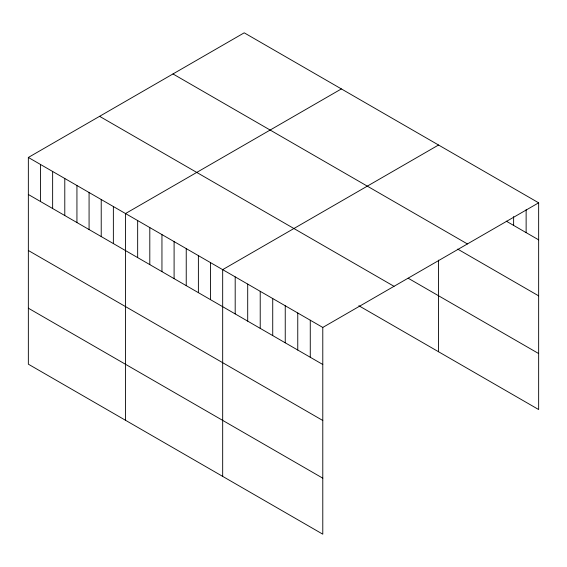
<?xml version="1.0" encoding="UTF-8"?>
<svg xmlns="http://www.w3.org/2000/svg" width="567" height="567" viewBox="0 0 567 567"><rect width="100%" height="100%" fill="white"/><g stroke="black" fill="none" stroke-linecap="round" stroke-linejoin="round"><path stroke-width="0.85" d="M28.35 157.456L322.786 327.442L322.786 534.178L28.35 364.184L28.35 157.456L244.214 32.822L538.65 202.816L538.65 409.544L358.84 305.733M341.377 88.92L125.513 213.546L125.513 420.282M438.546 145.017L222.675 269.644L222.675 476.379M322.786 327.442L538.65 202.816M506.26 221.158L538.65 239.855M172.978 73.951L467.414 243.938M457.682 249.104L538.65 295.854M408.176 278.22L538.65 353.553M99.586 116.327L394.022 286.314M28.35 194.495L322.786 364.489M28.35 250.494L322.786 420.487M28.35 308.193L322.786 478.179M526.133 209.698L526.133 232.633M513.624 216.587L513.624 225.411M438.546 260.118L438.546 351.753M310.269 320.22L310.269 357.26M297.76 312.991L297.76 350.037M285.244 305.769L285.244 342.815M272.727 298.547L272.727 335.586M260.218 291.318L260.218 328.364M247.701 284.095L247.701 321.142M235.192 276.873L235.192 313.912M210.534 262.634L210.534 299.681M198.386 255.625L198.386 292.664M186.238 248.608L186.238 285.655M174.097 241.599L174.097 278.645M161.949 234.582L161.949 271.628M149.801 227.573L149.801 264.619M137.661 220.563L137.661 257.602M113.365 206.537L113.365 243.583M101.224 199.527L101.224 236.567M89.076 192.511L89.076 229.557M76.935 185.501L76.935 222.547M64.787 178.492L64.787 215.531M52.639 171.475L52.639 208.521M40.498 164.465L40.498 201.512"/></g></svg>
